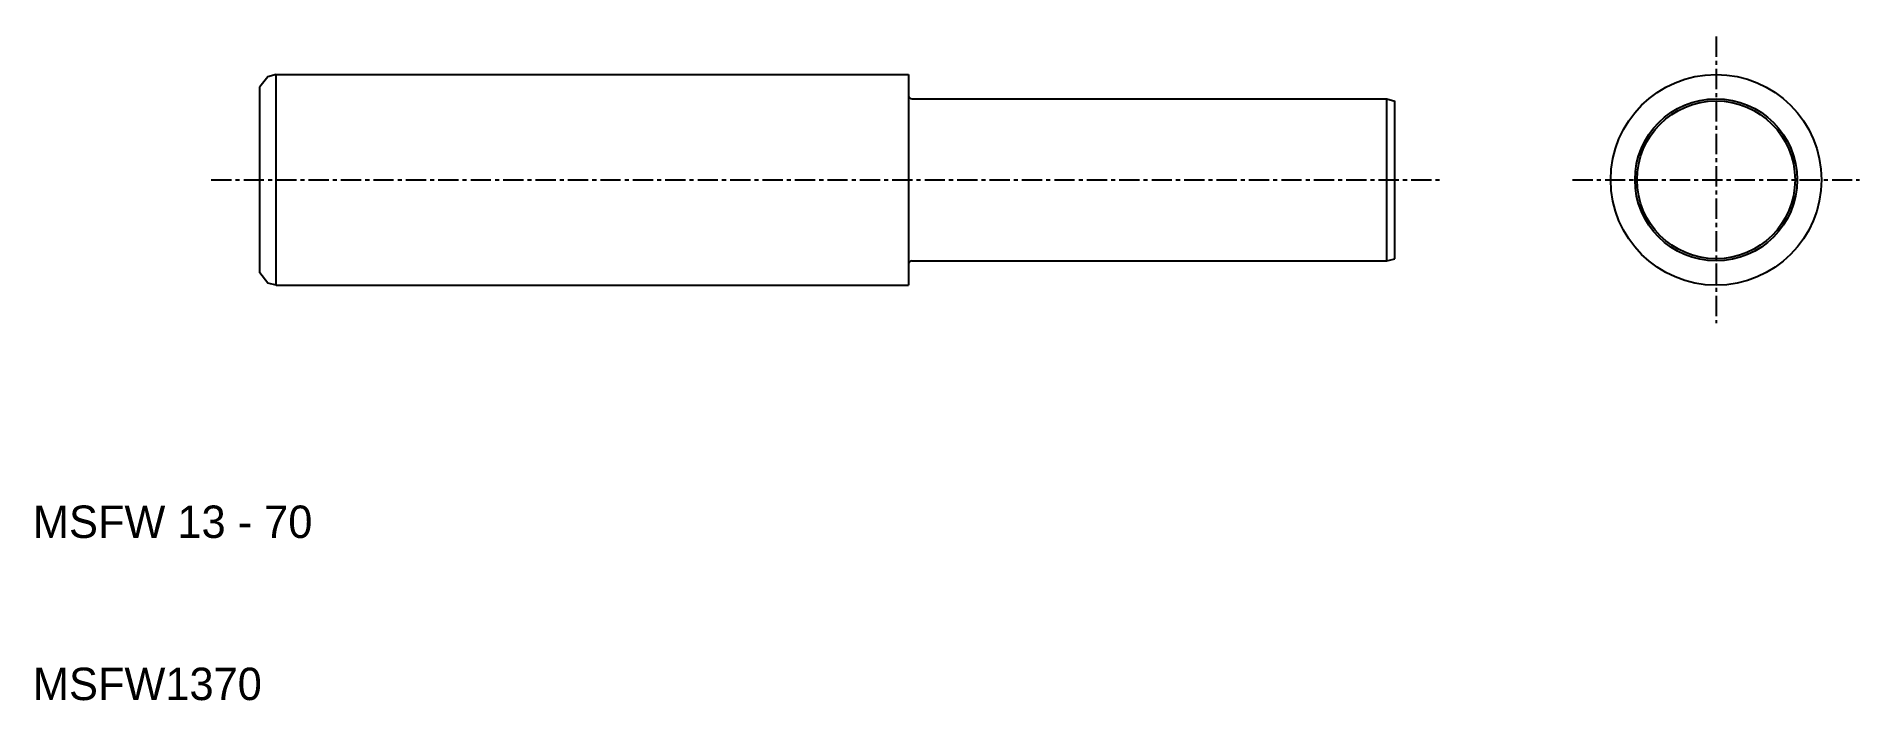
# Model space of a CAD drawing. Extents: x 10 to 123, y 10 to 51.
import ezdxf

# ---------------------------------------------------------------- set-up
doc = ezdxf.new("R2010")
doc.units = 0
doc.linetypes.add('CENTER', pattern=[2, 1.25, -0.25, 0.25, -0.25])
doc.layers.get('0').update_dxf_attribs({"linetype": 'CONTINUOUS'})
doc.layers.add('CENTER', color=1, linetype='CENTER')

msp = doc.modelspace()

# ---------------------------------------------------------------- linework, layer by layer
at = {"color": 7, "linetype": 'CONTINUOUS'}
for p, q in [((24.48, 48.45), (24, 47.82)), ((25, 48.59), (24.48, 48.45)), ((25, 35.59), (25, 48.59)), ((25, 48.59), (64, 48.59)), ((64, 48.59), (64, 35.59)), ((24, 36.35), (24, 47.82)), ((64.2, 47.09), (93.5, 47.09)), ((93.5, 37.09), (93.5, 47.09)), ((93.5, 47.09), (94, 46.95)), ((94, 37.22), (94, 46.95)), ((93.5, 37.09), (94, 37.22)), ((24.48, 35.72), (24, 36.35)), ((64.2, 37.09), (93.5, 37.09)), ((25, 35.59), (24.48, 35.72)), ((25, 35.59), (64, 35.59))]:
    msp.add_line(p, q, dxfattribs=at)
for radius in [6.5, 5, 4.87]:
    msp.add_circle((113.81, 42.09), radius, dxfattribs=at)
for centre, start, end in [((64.2, 47.29), 180, 270), ((64.2, 36.89), 90, 180)]:
    msp.add_arc(centre, 0.2, start, end, dxfattribs=at)
at = {"layer": 'CENTER', "color": 1, "linetype": 'CENTER'}
for p, q in [((113.81, 50.93), (113.81, 33.24)), ((21, 42.09), (97, 42.09)), ((104.96, 42.09), (122.66, 42.09))]:
    msp.add_line(p, q, dxfattribs=at)

# ---------------------------------------------------------------- texts
for s, p in [('MSFW 13 - 70', (10, 20)), ('MSFW1370', (10, 10))]:
    msp.add_text(s, height=2).set_placement(p)

doc.saveas('drawing.dxf')
